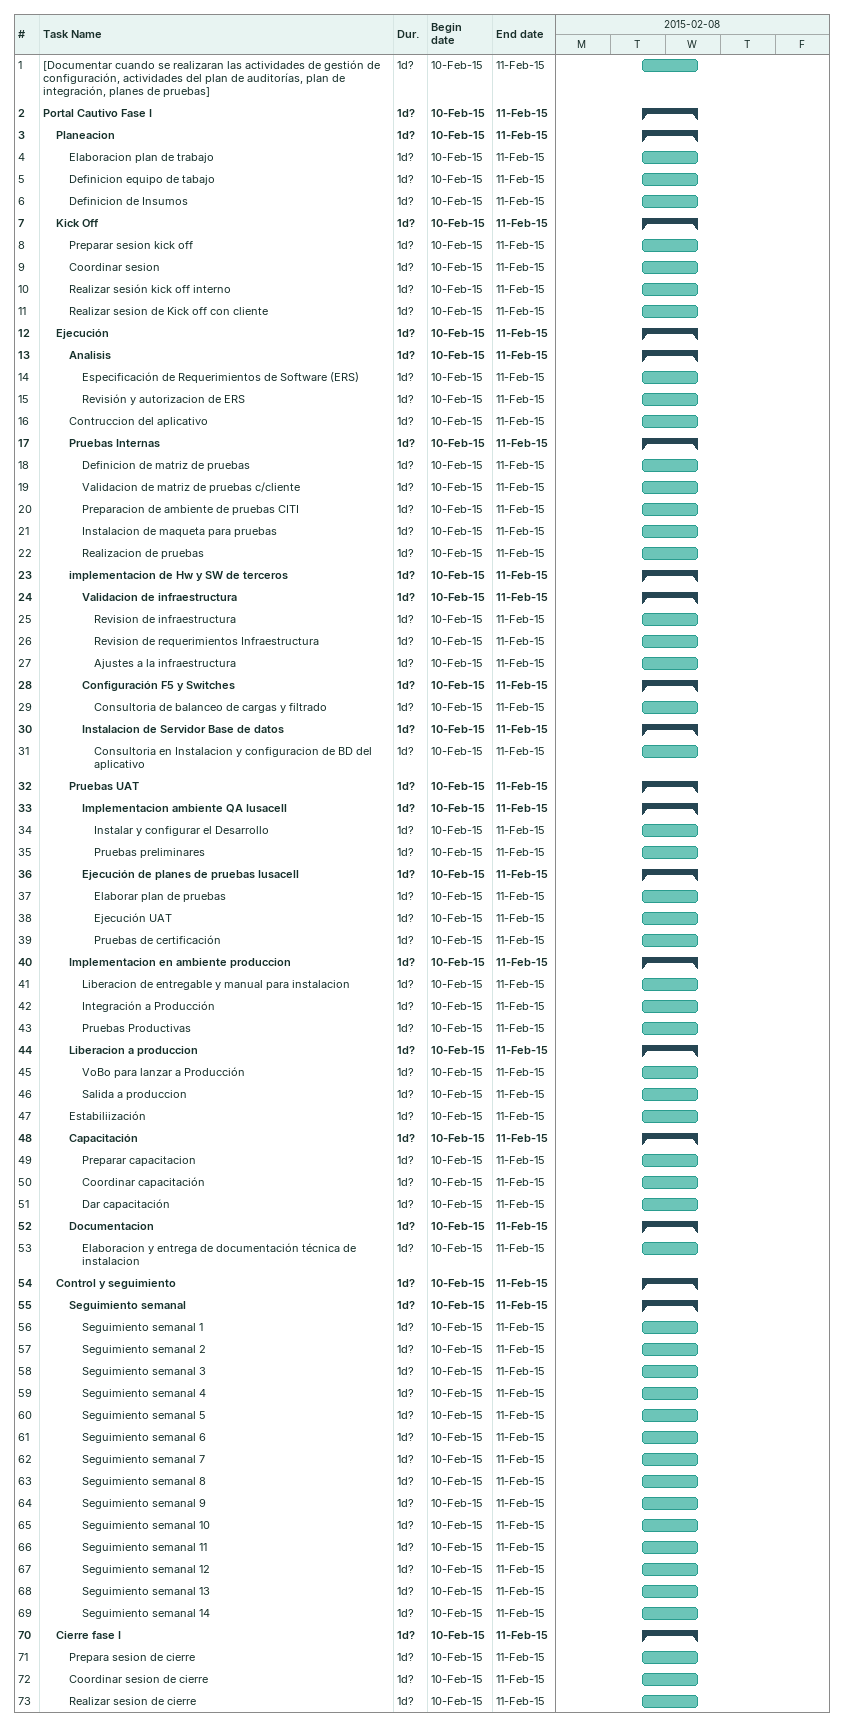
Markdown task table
| ID | Level | Task | Duration | Start | Finish |
|---|---|---|---|---|---|
| 1 | 1 | [Documentar cuando se realizaran las actividades de gestión de configuración, actividades del plan de auditorías, plan de integración, planes de pruebas] | 1d? | 2015-02-10 | 2015-02-11 |
| 2 | 1 | **Portal Cautivo Fase I** | 1d? | 2015-02-10 | 2015-02-11 |
| 3 | 2 | **Planeacion** | 1d? | 2015-02-10 | 2015-02-11 |
| 4 | 3 | Elaboracion plan de trabajo | 1d? | 2015-02-10 | 2015-02-11 |
| 5 | 3 | Definicion equipo de tabajo | 1d? | 2015-02-10 | 2015-02-11 |
| 6 | 3 | Definicion de Insumos | 1d? | 2015-02-10 | 2015-02-11 |
| 7 | 2 | **Kick Off** | 1d? | 2015-02-10 | 2015-02-11 |
| 8 | 3 | Preparar sesion kick off | 1d? | 2015-02-10 | 2015-02-11 |
| 9 | 3 | Coordinar sesion | 1d? | 2015-02-10 | 2015-02-11 |
| 10 | 3 | Realizar sesión kick off interno | 1d? | 2015-02-10 | 2015-02-11 |
| 11 | 3 | Realizar sesion de Kick off con cliente | 1d? | 2015-02-10 | 2015-02-11 |
| 12 | 2 | **Ejecución** | 1d? | 2015-02-10 | 2015-02-11 |
| 13 | 3 | **Analisis** | 1d? | 2015-02-10 | 2015-02-11 |
| 14 | 4 | Especificación de Requerimientos de Software (ERS) | 1d? | 2015-02-10 | 2015-02-11 |
| 15 | 4 | Revisión y autorizacion de ERS | 1d? | 2015-02-10 | 2015-02-11 |
| 16 | 3 | Contruccion del aplicativo | 1d? | 2015-02-10 | 2015-02-11 |
| 17 | 3 | **Pruebas Internas** | 1d? | 2015-02-10 | 2015-02-11 |
| 18 | 4 | Definicion de matriz de pruebas | 1d? | 2015-02-10 | 2015-02-11 |
| 19 | 4 | Validacion de matriz de pruebas c/cliente | 1d? | 2015-02-10 | 2015-02-11 |
| 20 | 4 | Preparacion de ambiente de pruebas CITI | 1d? | 2015-02-10 | 2015-02-11 |
| 21 | 4 | Instalacion de maqueta para pruebas | 1d? | 2015-02-10 | 2015-02-11 |
| 22 | 4 | Realizacion de pruebas | 1d? | 2015-02-10 | 2015-02-11 |
| 23 | 3 | **implementacion de Hw y SW de terceros** | 1d? | 2015-02-10 | 2015-02-11 |
| 24 | 4 | **Validacion de infraestructura** | 1d? | 2015-02-10 | 2015-02-11 |
| 25 | 5 | Revision de infraestructura | 1d? | 2015-02-10 | 2015-02-11 |
| 26 | 5 | Revision de requerimientos Infraestructura | 1d? | 2015-02-10 | 2015-02-11 |
| 27 | 5 | Ajustes a la infraestructura | 1d? | 2015-02-10 | 2015-02-11 |
| 28 | 4 | **Configuración F5 y Switches** | 1d? | 2015-02-10 | 2015-02-11 |
| 29 | 5 | Consultoria de balanceo de cargas y filtrado | 1d? | 2015-02-10 | 2015-02-11 |
| 30 | 4 | **Instalacion de Servidor Base de datos** | 1d? | 2015-02-10 | 2015-02-11 |
| 31 | 5 | Consultoria en Instalacion y configuracion de BD del aplicativo | 1d? | 2015-02-10 | 2015-02-11 |
| 32 | 3 | **Pruebas UAT** | 1d? | 2015-02-10 | 2015-02-11 |
| 33 | 4 | **Implementacion ambiente QA Iusacell** | 1d? | 2015-02-10 | 2015-02-11 |
| 34 | 5 | Instalar y configurar el Desarrollo | 1d? | 2015-02-10 | 2015-02-11 |
| 35 | 5 | Pruebas preliminares | 1d? | 2015-02-10 | 2015-02-11 |
| 36 | 4 | **Ejecución de planes de pruebas Iusacell** | 1d? | 2015-02-10 | 2015-02-11 |
| 37 | 5 | Elaborar plan de pruebas | 1d? | 2015-02-10 | 2015-02-11 |
| 38 | 5 | Ejecución UAT | 1d? | 2015-02-10 | 2015-02-11 |
| 39 | 5 | Pruebas de certificación | 1d? | 2015-02-10 | 2015-02-11 |
| 40 | 3 | **Implementacion en ambiente produccion** | 1d? | 2015-02-10 | 2015-02-11 |
| 41 | 4 | Liberacion de entregable y manual para instalacion | 1d? | 2015-02-10 | 2015-02-11 |
| 42 | 4 | Integración a Producción | 1d? | 2015-02-10 | 2015-02-11 |
| 43 | 4 | Pruebas Productivas | 1d? | 2015-02-10 | 2015-02-11 |
| 44 | 3 | **Liberacion a produccion** | 1d? | 2015-02-10 | 2015-02-11 |
| 45 | 4 | VoBo para lanzar a Producción | 1d? | 2015-02-10 | 2015-02-11 |
| 46 | 4 | Salida a produccion | 1d? | 2015-02-10 | 2015-02-11 |
| 47 | 3 | Estabiliización | 1d? | 2015-02-10 | 2015-02-11 |
| 48 | 3 | **Capacitación** | 1d? | 2015-02-10 | 2015-02-11 |
| 49 | 4 | Preparar capacitacion | 1d? | 2015-02-10 | 2015-02-11 |
| 50 | 4 | Coordinar capacitación | 1d? | 2015-02-10 | 2015-02-11 |
| 51 | 4 | Dar capacitación | 1d? | 2015-02-10 | 2015-02-11 |
| 52 | 3 | **Documentacion** | 1d? | 2015-02-10 | 2015-02-11 |
| 53 | 4 | Elaboracion y entrega de documentación técnica de instalacion | 1d? | 2015-02-10 | 2015-02-11 |
| 54 | 2 | **Control y seguimiento** | 1d? | 2015-02-10 | 2015-02-11 |
| 55 | 3 | **Seguimiento semanal** | 1d? | 2015-02-10 | 2015-02-11 |
| 56 | 4 | Seguimiento semanal 1 | 1d? | 2015-02-10 | 2015-02-11 |
| 57 | 4 | Seguimiento semanal 2 | 1d? | 2015-02-10 | 2015-02-11 |
| 58 | 4 | Seguimiento semanal 3 | 1d? | 2015-02-10 | 2015-02-11 |
| 59 | 4 | Seguimiento semanal 4 | 1d? | 2015-02-10 | 2015-02-11 |
| 60 | 4 | Seguimiento semanal 5 | 1d? | 2015-02-10 | 2015-02-11 |
| 61 | 4 | Seguimiento semanal 6 | 1d? | 2015-02-10 | 2015-02-11 |
| 62 | 4 | Seguimiento semanal 7 | 1d? | 2015-02-10 | 2015-02-11 |
| 63 | 4 | Seguimiento semanal 8 | 1d? | 2015-02-10 | 2015-02-11 |
| 64 | 4 | Seguimiento semanal 9 | 1d? | 2015-02-10 | 2015-02-11 |
| 65 | 4 | Seguimiento semanal 10 | 1d? | 2015-02-10 | 2015-02-11 |
| 66 | 4 | Seguimiento semanal 11 | 1d? | 2015-02-10 | 2015-02-11 |
| 67 | 4 | Seguimiento semanal 12 | 1d? | 2015-02-10 | 2015-02-11 |
| 68 | 4 | Seguimiento semanal 13 | 1d? | 2015-02-10 | 2015-02-11 |
| 69 | 4 | Seguimiento semanal 14 | 1d? | 2015-02-10 | 2015-02-11 |
| 70 | 2 | **Cierre fase I** | 1d? | 2015-02-10 | 2015-02-11 |
| 71 | 3 | Prepara sesion de cierre | 1d? | 2015-02-10 | 2015-02-11 |
| 72 | 3 | Coordinar sesion de cierre | 1d? | 2015-02-10 | 2015-02-11 |
| 73 | 3 | Realizar sesion de cierre | 1d? | 2015-02-10 | 2015-02-11 |
